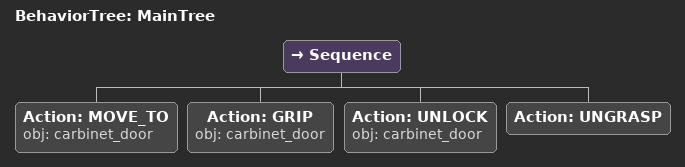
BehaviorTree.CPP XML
<root main_tree_to_execute="MainTree">
  <BehaviorTree ID="MainTree">
    <Sequence>
      <!-- Move to carbinet_door -->
      <Action ID="MOVE_TO" obj="carbinet_door" />
      <!-- Grip carbinet_door -->
      <Action ID="GRIP" obj="carbinet_door" />
      <!-- Unlock carbinet_door -->
      <Action ID="UNLOCK" obj="carbinet_door" />
      <!-- Ungrasp -->
      <Action ID="UNGRASP" />
    </Sequence>
  </BehaviorTree>
</root>
